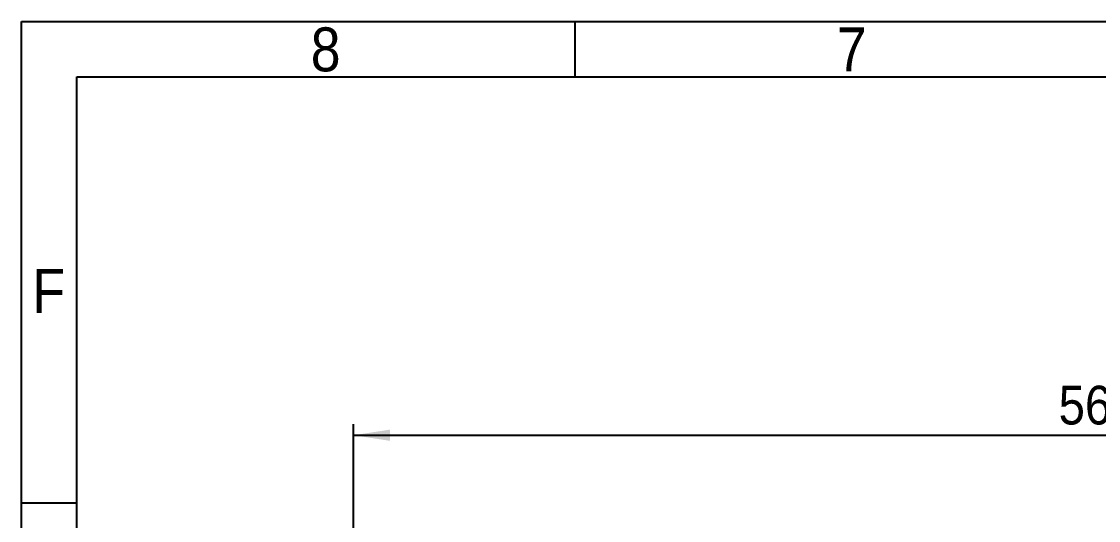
# Model space of a CAD drawing. Extents: x 75 to 2075, y 25 to 1460.
# Drawn here: x 75 to 561.2, y 1234.7 to 1460 of the extents above; entities that cross this region are included whole.
import ezdxf

# ---------------------------------------------------------------- set-up
doc = ezdxf.new("R2010")
doc.units = 0
doc.header["$LTSCALE"] = 5
doc.linetypes.add('SLD-KATı', pattern=[0])
doc.layers.get('0').update_dxf_attribs({"linetype": 'CONTINUOUS'})
doc.styles.add('SLDTEXTSTYLE1', font='GOTHIC.TTF', dxfattribs={"width": 0.913})
doc.dimstyles.new('SLDDIMSTYLE1', dxfattribs={"dimtxt": 17.5, "dimasz": 16.51, "dimexe": 0, "dimexo": 0.0625, "dimgap": 4.375, "dimtad": 1, "dimlfac": 0.8, "dimrnd": 1e-09, "dimzin": 12, "dimtxsty": 'SLDTEXTSTYLE1', "dimsah": 1, "dimcen": 0.09, "dimazin": 3, "dimtfac": 1, "dimtofl": 0, "dimtmove": 0, "dimatfit": 3, "dimtolj": 1, "dimtzin": 12})

# ---------------------------------------------------------------- blocks, each defined once
blk = doc.blocks.new('_D_5')
at = {"color": 7, "linetype": 'SLD-KATı'}
for p, q in [((224.88, 1226.85), (224.88, 1278.19)), ((924.88, 1226.85), (924.88, 1278.19)), ((224.88, 1273.19), (924.88, 1273.19))]:
    blk.add_line(p, q, dxfattribs=at)
for points in [[(224.88, 1273.19), (241.39, 1270.65), (241.39, 1275.73)], [(924.88, 1273.19), (908.37, 1275.73), (908.37, 1270.65)]]:
    blk.add_solid(points, dxfattribs=at)
at = {"color": 7, "linetype": 'SLD-KATı', "insert": (543.24, 1295.55), "char_height": 17.5, "attachment_point": 1, "style": 'SLDTEXTSTYLE1'}
blk.add_mtext('560', dxfattribs=at)

msp = doc.modelspace()

# ---------------------------------------------------------------- linework, layer by layer
at = {"color": 7, "linetype": 'SLD-KATı'}
for p, q in [((75, 25), (75, 1460)), ((75, 1460), (2075, 1460)), ((325, 1435), (325, 1460)), ((100, 50), (100, 1435)), ((100, 1435), (2050, 1435)), ((100, 1242.5), (75, 1242.5))]:
    msp.add_line(p, q, dxfattribs=at)

# ---------------------------------------------------------------- texts
at = {"color": 7, "linetype": 'CONTINUOUS', "char_height": 19.844, "attachment_point": 2, "style": 'SLDTEXTSTYLE1'}
for s, insert in [('8', (212.3, 1457.346)), ('7', (449.8, 1457.346)), ('F', (87.289, 1348.284))]:
    msp.add_mtext(s, dxfattribs=dict(at, insert=insert))

# ---------------------------------------------------------------- dimensions: what is measured, and where the dimension line sits
at = {"color": 7, "linetype": 'SLD-KATı'}
dim = msp.add_linear_dim(base=(924.877, 1273.192), p1=(224.877, 1221.853), p2=(924.877, 1221.853), dimstyle='SLDDIMSTYLE1', dxfattribs=at)
dim.commit()
dim.dimension.update_dxf_attribs({"geometry": '_D_5', "text_midpoint": (562.638, 1273.192), "dimtype": 160})

doc.saveas('drawing.dxf')
